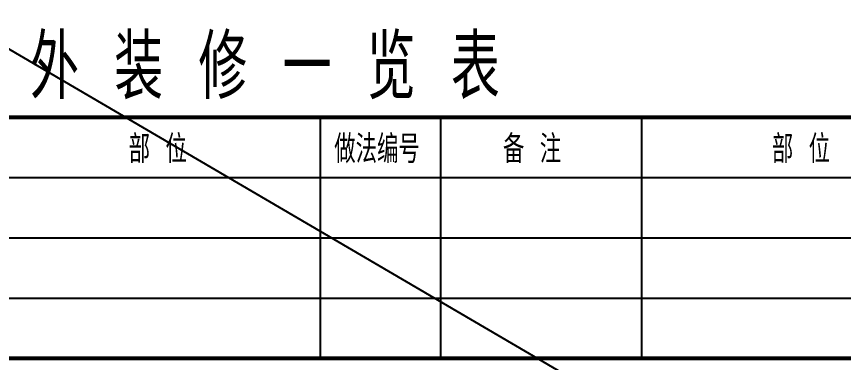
# Model space of a CAD drawing. Extents: x 170390 to 475615, y -37034 to 38097.
# Drawn here: x 259882 to 270167, y -23110 to -18802 of the extents above; entities that cross this region are included whole.
import ezdxf

# ---------------------------------------------------------------- set-up
doc = ezdxf.new("R2010")
doc.units = 0
doc.header["$LTSCALE"] = 1000
doc.header["$MEASUREMENT"] = 0
for name, color, linetype in [('-人员定位', 6, 'Continuous'), ('PUB_TEXT', 8, 'Continuous'), ('工程做法表', 8, 'Continuous')]:
    doc.layers.add(name, color=color, linetype=linetype)
doc.styles.add('BIGFONT', font='geditxt.shx', dxfattribs={"bigfont": 'haiwenhz.shx'})
doc.styles.add('HZ', font='geditxt.shx', dxfattribs={"width": 0.7, "bigfont": 'dxt.shx'})

msp = doc.modelspace()

# ---------------------------------------------------------------- linework, layer by layer
at = {"layer": '-人员定位'}
msp.add_line((170389.8, 33164.5), (279534.3, -30773.2), dxfattribs=at)
at = {"layer": '工程做法表'}
for p, q in [((263661.2, -23057.5), (263661.2, -20057.5)), ((265161.2, -23057.5), (265161.2, -20057.5)), ((267661.2, -23057.5), (267661.2, -20057.5)), ((251661.3, -20807.5), (275661.2, -20807.5)), ((251661.3, -21557.5), (275661.2, -21557.5)), ((255661.2, -22307.5), (275661.2, -22307.5)), ((251661.3, -23057.5), (275661.2, -23057.5))]:
    msp.add_line(p, q, dxfattribs=at)
at = {"layer": '工程做法表', "const_width": 50}
for points in [[(275661.2, 25869.1), (275661.2, -23057.5), (251661.2, -23057.5), (251661.2, 25869.1)], [(275661.2, -20057.5), (251661.3, -20057.5)]]:
    msp.add_lwpolyline(points, dxfattribs=at)

# ---------------------------------------------------------------- texts
at = {"layer": 'PUB_TEXT', "style": 'HZ', "width": 0.8}
msp.add_text(' 外 装 修 一 览 表 ', height=800, dxfattribs=at).set_placement((259612, -19831.1))
at = {"layer": 'PUB_TEXT', "linetype": 'Continuous', "style": 'BIGFONT', "width": 0.8}
for s, p in [('部 位', (261276.8, -20627.9)), ('做法编号', (263834, -20627.9)), ('备 注', (265932.6, -20627.9)), ('部 位', (269276.8, -20627.9))]:
    msp.add_text(s, height=350, dxfattribs=at).set_placement(p)

doc.saveas('drawing.dxf')
